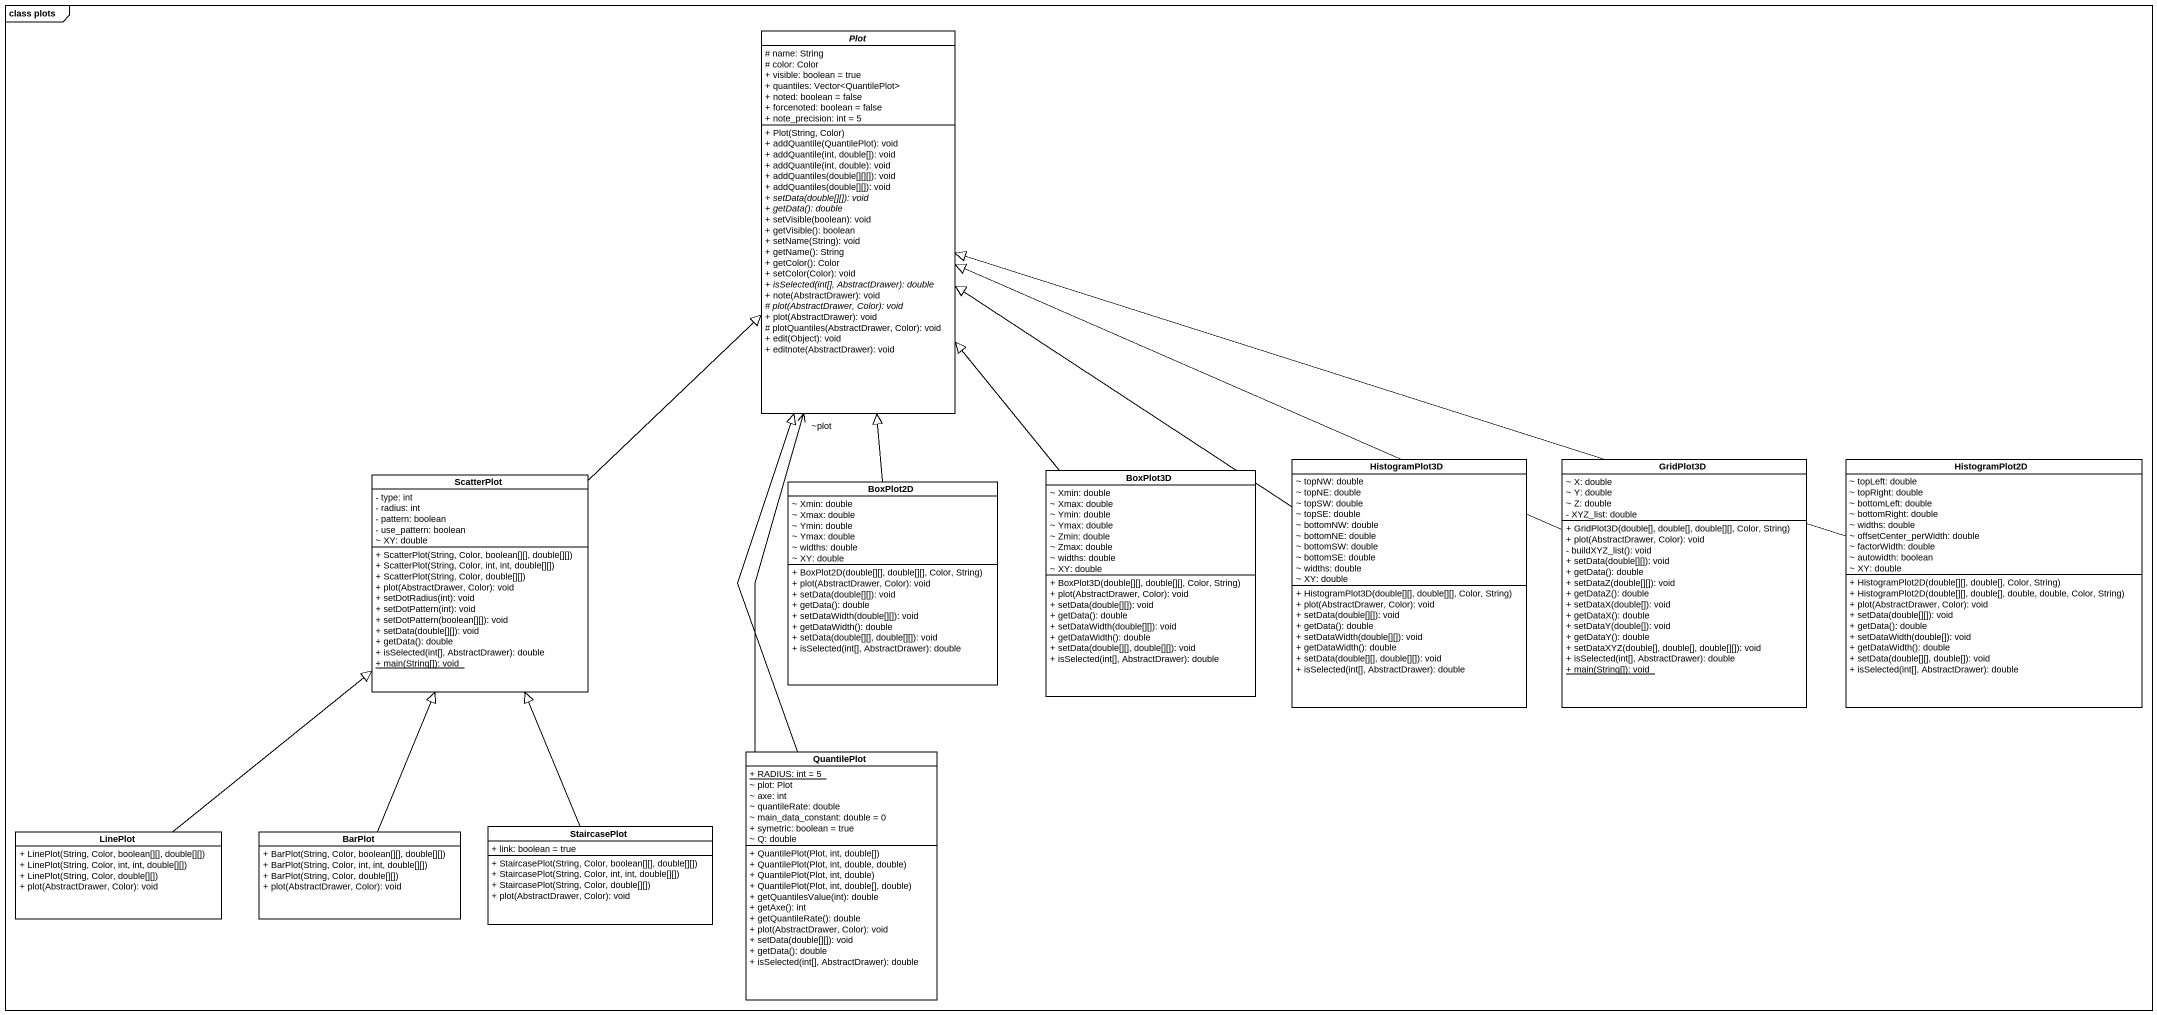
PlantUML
@startuml
mainframe class plots
hide circle
hide empty members
skinparam classAttributeIconSize 0
abstract class Plot {
  # name: String
  # color: Color
  + visible: boolean = true
  + quantiles: Vector<QuantilePlot>
  + noted: boolean = false
  + forcenoted: boolean = false
  + note_precision: int = 5
  + Plot(String, Color)
  + addQuantile(QuantilePlot): void
  + addQuantile(int, double[]): void
  + addQuantile(int, double): void
  + addQuantiles(double[][][]): void
  + addQuantiles(double[][]): void
  {abstract} + setData(double[][]): void
  {abstract} + getData(): double
  + setVisible(boolean): void
  + getVisible(): boolean
  + setName(String): void
  + getName(): String
  + getColor(): Color
  + setColor(Color): void
  {abstract} + isSelected(int[], AbstractDrawer): double
  + note(AbstractDrawer): void
  {abstract} # plot(AbstractDrawer, Color): void
  + plot(AbstractDrawer): void
  # plotQuantiles(AbstractDrawer, Color): void
  + edit(Object): void
  + editnote(AbstractDrawer): void
}
class ScatterPlot {
  - type: int
  - radius: int
  - pattern: boolean
  - use_pattern: boolean
  ~ XY: double
  + ScatterPlot(String, Color, boolean[][], double[][])
  + ScatterPlot(String, Color, int, int, double[][])
  + ScatterPlot(String, Color, double[][])
  + plot(AbstractDrawer, Color): void
  + setDotRadius(int): void
  + setDotPattern(int): void
  + setDotPattern(boolean[][]): void
  + setData(double[][]): void
  + getData(): double
  + isSelected(int[], AbstractDrawer): double
  {static} + main(String[]): void
}
class BoxPlot2D {
  ~ Xmin: double
  ~ Xmax: double
  ~ Ymin: double
  ~ Ymax: double
  ~ widths: double
  ~ XY: double
  + BoxPlot2D(double[][], double[][], Color, String)
  + plot(AbstractDrawer, Color): void
  + setData(double[][]): void
  + getData(): double
  + setDataWidth(double[][]): void
  + getDataWidth(): double
  + setData(double[][], double[][]): void
  + isSelected(int[], AbstractDrawer): double
}
class BoxPlot3D {
  ~ Xmin: double
  ~ Xmax: double
  ~ Ymin: double
  ~ Ymax: double
  ~ Zmin: double
  ~ Zmax: double
  ~ widths: double
  ~ XY: double
  + BoxPlot3D(double[][], double[][], Color, String)
  + plot(AbstractDrawer, Color): void
  + setData(double[][]): void
  + getData(): double
  + setDataWidth(double[][]): void
  + getDataWidth(): double
  + setData(double[][], double[][]): void
  + isSelected(int[], AbstractDrawer): double
}
class HistogramPlot3D {
  ~ topNW: double
  ~ topNE: double
  ~ topSW: double
  ~ topSE: double
  ~ bottomNW: double
  ~ bottomNE: double
  ~ bottomSW: double
  ~ bottomSE: double
  ~ widths: double
  ~ XY: double
  + HistogramPlot3D(double[][], double[][], Color, String)
  + plot(AbstractDrawer, Color): void
  + setData(double[][]): void
  + getData(): double
  + setDataWidth(double[][]): void
  + getDataWidth(): double
  + setData(double[][], double[][]): void
  + isSelected(int[], AbstractDrawer): double
}
class GridPlot3D {
  ~ X: double
  ~ Y: double
  ~ Z: double
  - XYZ_list: double
  + GridPlot3D(double[], double[], double[][], Color, String)
  + plot(AbstractDrawer, Color): void
  - buildXYZ_list(): void
  + setData(double[][]): void
  + getData(): double
  + setDataZ(double[][]): void
  + getDataZ(): double
  + setDataX(double[]): void
  + getDataX(): double
  + setDataY(double[]): void
  + getDataY(): double
  + setDataXYZ(double[], double[], double[][]): void
  + isSelected(int[], AbstractDrawer): double
  {static} + main(String[]): void
}
class HistogramPlot2D {
  ~ topLeft: double
  ~ topRight: double
  ~ bottomLeft: double
  ~ bottomRight: double
  ~ widths: double
  ~ offsetCenter_perWidth: double
  ~ factorWidth: double
  ~ autowidth: boolean
  ~ XY: double
  + HistogramPlot2D(double[][], double[], Color, String)
  + HistogramPlot2D(double[][], double[], double, double, Color, String)
  + plot(AbstractDrawer, Color): void
  + setData(double[][]): void
  + getData(): double
  + setDataWidth(double[]): void
  + getDataWidth(): double
  + setData(double[][], double[]): void
  + isSelected(int[], AbstractDrawer): double
}
class QuantilePlot {
  {static} + RADIUS: int = 5
  ~ plot: Plot
  ~ axe: int
  ~ quantileRate: double
  ~ main_data_constant: double = 0
  + symetric: boolean = true
  ~ Q: double
  + QuantilePlot(Plot, int, double[])
  + QuantilePlot(Plot, int, double, double)
  + QuantilePlot(Plot, int, double)
  + QuantilePlot(Plot, int, double[], double)
  + getQuantilesValue(int): double
  + getAxe(): int
  + getQuantileRate(): double
  + plot(AbstractDrawer, Color): void
  + setData(double[][]): void
  + getData(): double
  + isSelected(int[], AbstractDrawer): double
}
class StaircasePlot {
  + link: boolean = true
  + StaircasePlot(String, Color, boolean[][], double[][])
  + StaircasePlot(String, Color, int, int, double[][])
  + StaircasePlot(String, Color, double[][])
  + plot(AbstractDrawer, Color): void
}
class LinePlot {
  + LinePlot(String, Color, boolean[][], double[][])
  + LinePlot(String, Color, int, int, double[][])
  + LinePlot(String, Color, double[][])
  + plot(AbstractDrawer, Color): void
}
class BarPlot {
  + BarPlot(String, Color, boolean[][], double[][])
  + BarPlot(String, Color, int, int, double[][])
  + BarPlot(String, Color, double[][])
  + plot(AbstractDrawer, Color): void
}
ScatterPlot -up-|> Plot
BoxPlot2D -up-|> Plot
BoxPlot3D -up-|> Plot
HistogramPlot3D -up-|> Plot
GridPlot3D -left-|> Plot
HistogramPlot2D -left-|> Plot
QuantilePlot -up-> "~plot" Plot
QuantilePlot -up-|> Plot
StaircasePlot -up-|> ScatterPlot
LinePlot -up-|> ScatterPlot
BarPlot -up-|> ScatterPlot
@enduml
